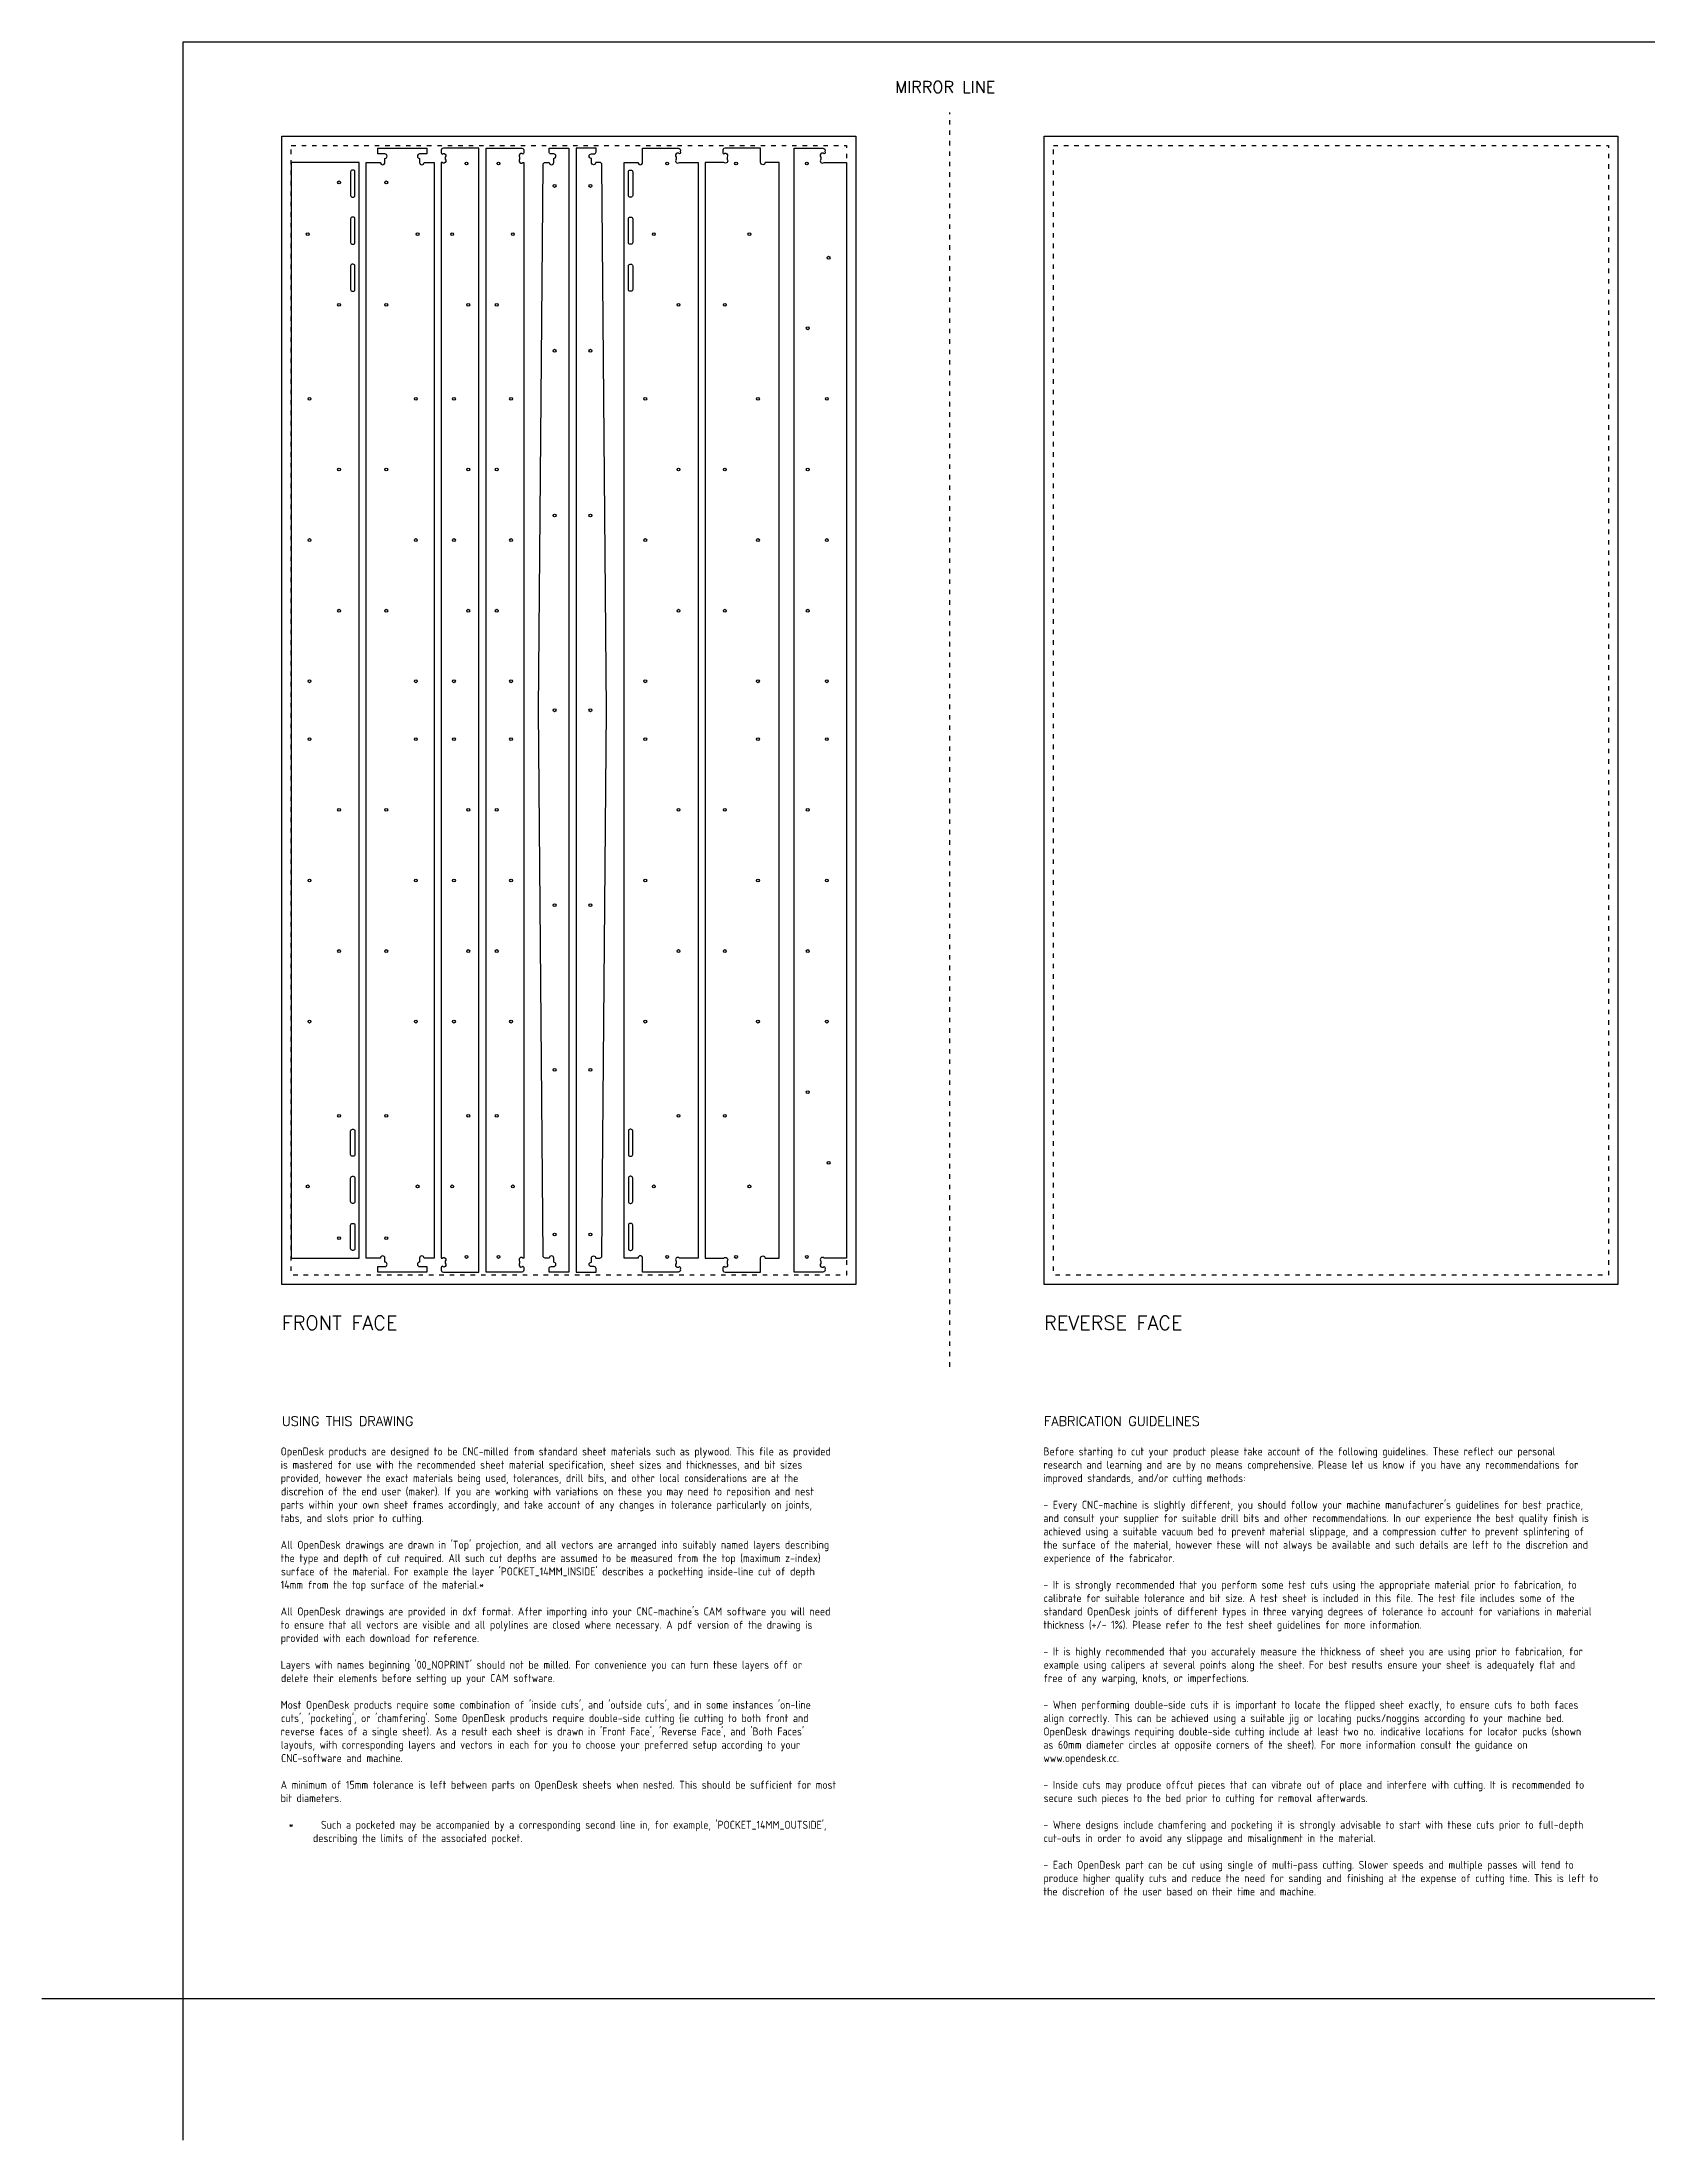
# Model space of a CAD drawing. Extents: x -300 to 5880, y -300 to 4158.
# Drawn here: x -300 to 3112, y -300 to 4158 of the extents above; entities that cross this region are included whole.
import ezdxf
from ezdxf.enums import TextEntityAlignment as Align

# ---------------------------------------------------------------- set-up
doc = ezdxf.new("R2010")
doc.units = 0
doc.linetypes.add('DGN_STYLE_5', pattern=[22.17944, 9.505474, -12.673965])
for name, color, linetype in [('00-NOPRINT_TEXT', 7, 'CONTINUOUS'), ('00_NOPRINT_TOLERANCE', 7, 'DGN_STYLE_5'), ('TOP-CUT-INSIDE_18MM', 1, 'CONTINUOUS'), ('TOP-CUT-OUTSIDE_18MM', 220, 'CONTINUOUS'), ('TOP-HOLE-6MM-DIAM_05MM', 220, 'CONTINUOUS'), ('TOP-HOLE-6MM-DIAM_14MM', 220, 'CONTINUOUS')]:
    doc.layers.add(name, color=color, linetype=linetype)
doc.layers.add('BOARD_$TH-NOMINAL', color=3, linetype='CONTINUOUS', lineweight=30)
doc.styles.add('OD-ISOCP-17', font='isocp.shx', dxfattribs={"height": 17})
doc.styles.add('OD-SIMPLEX-20', font='simplex.shx', dxfattribs={"height": 20})
doc.styles.add('OD-SIMPLEX-25', font='simplex.shx', dxfattribs={"height": 25})
doc.styles.add('OD-SIMPLEX-30', font='simplex.shx', dxfattribs={"height": 30})

msp = doc.modelspace()

# ---------------------------------------------------------------- linework, layer by layer
at = {"layer": '00-NOPRINT_TEXT', "flags": 128}
msp.add_lwpolyline([(0, 4158), (5880, 4158), (5880, 0), (0, 0)], close=True, dxfattribs=at)
msp.add_lwpolyline([(0, -300), (0, 0), (-300, 0)], dxfattribs=at)
at = {"layer": '00_NOPRINT_TOLERANCE'}
msp.add_line((1630, 1343.2), (1630, 4008), dxfattribs=at)
at = {"layer": '00_NOPRINT_TOLERANCE', "flags": 128}
for points in [[(210, 3958), (1430, 3958), (1430, 1518), (210, 1518)], [(230, 3938), (1410, 3938), (1410, 1538), (230, 1538)], [(1830, 3958), (3050, 3958), (3050, 1518), (1830, 1518)], [(1850, 3938), (3030, 3938), (3030, 1538), (1850, 1538)]]:
    msp.add_lwpolyline(points, close=True, dxfattribs=at)
at = {"layer": 'BOARD_$TH-NOMINAL', "flags": 128}
for points in [[(210, 3958), (1430, 3958), (1430, 1518), (210, 1518)], [(1830, 3958), (3050, 3958), (3050, 1518), (1830, 1518)]]:
    msp.add_lwpolyline(points, close=True, dxfattribs=at)
at = {"layer": 'TOP-CUT-INSIDE_18MM'}
for points in [[(365.2, 3882, 0.414214), (361.5, 3885.8), (359.9, 3885.8, 0.414214), (356.1, 3882), (356.1, 3832, 0.414214), (359.9, 3828.2), (361.5, 3828.2, 0.414214), (365.2, 3832)], [(946.7, 3882, -0.414214), (950.4, 3885.8), (952, 3885.8, -0.414214), (955.8, 3882), (955.8, 3832, -0.414214), (952, 3828.2), (950.4, 3828.2, -0.414214), (946.7, 3832)], [(365.2, 3782, 0.414214), (361.5, 3785.8), (359.9, 3785.8, 0.414214), (356.1, 3782), (356.1, 3732, 0.414214), (359.9, 3728.2), (361.5, 3728.2, 0.414214), (365.2, 3732)], [(946.7, 3782, -0.414214), (950.4, 3785.8), (952, 3785.8, -0.414214), (955.8, 3782), (955.8, 3732, -0.414214), (952, 3728.2), (950.4, 3728.2, -0.414214), (946.7, 3732)], [(365.2, 3682, 0.414214), (361.5, 3685.8), (359.9, 3685.8, 0.414214), (356.1, 3682), (356.1, 3632, 0.414214), (359.9, 3628.2), (361.5, 3628.2, 0.414214), (365.2, 3632)], [(946.7, 3682, -0.414214), (950.4, 3685.8), (952, 3685.8, -0.414214), (955.8, 3682), (955.8, 3632, -0.414214), (952, 3628.2), (950.4, 3628.2, -0.414214), (946.7, 3632)], [(365.2, 1794, -0.414214), (361.5, 1790.2), (359.9, 1790.2, -0.414214), (356.1, 1794), (356.1, 1844, -0.414214), (359.9, 1847.8), (361.5, 1847.8, -0.414214), (365.2, 1844)], [(946.7, 1794, 0.414214), (950.4, 1790.2), (952, 1790.2, 0.414214), (955.8, 1794), (955.8, 1844, 0.414214), (952, 1847.8), (950.4, 1847.8, 0.414214), (946.7, 1844)], [(365.2, 1694, -0.414214), (361.5, 1690.2), (359.9, 1690.2, -0.414214), (356.1, 1694), (356.1, 1744, -0.414214), (359.9, 1747.8), (361.5, 1747.8, -0.414214), (365.2, 1744)], [(946.7, 1694, 0.414214), (950.4, 1690.2), (952, 1690.2, 0.414214), (955.8, 1694), (955.8, 1744, 0.414214), (952, 1747.8), (950.4, 1747.8, 0.414214), (946.7, 1744)], [(365.2, 1594, -0.414214), (361.5, 1590.2), (359.9, 1590.2, -0.414214), (356.1, 1594), (356.1, 1644, -0.414214), (359.9, 1647.8), (361.5, 1647.8, -0.414214), (365.2, 1644)], [(946.7, 1594, 0.414214), (950.4, 1590.2), (952, 1590.2, 0.414214), (955.8, 1594), (955.8, 1644, 0.414214), (952, 1647.8), (950.4, 1647.8, 0.414214), (946.7, 1644)]]:
    msp.add_lwpolyline(points, format="xyb", close=True, dxfattribs=at)
at = {"layer": 'TOP-CUT-OUTSIDE_18MM'}
for points in [[(389.2, 3902), (419.4, 3902, 1), (428.9, 3902), (428.9, 3910.5, 1), (428.9, 3920), (413.8, 3920), (413.8, 3932), (517.9, 3932), (517.9, 3920), (502.8, 3920, 1), (502.8, 3910.5), (502.8, 3902, 1), (512.3, 3902), (533.4, 3902), (533.4, 1574), (512.3, 1574, 1), (502.8, 1574), (502.8, 1565.5, 1), (502.8, 1556), (517.9, 1556), (517.9, 1544), (413.8, 1544), (413.8, 1556), (428.9, 1556, 1), (428.9, 1565.5), (428.9, 1574, 1), (419.4, 1574), (389.2, 1574)], [(628.9, 1544), (628.9, 3932), (553.2, 3932, 0.522137), (548.7, 3925.6, 0.317786), (550.5, 3919.5, -1.029287), (557.4, 3913), (557.4, 3908.7, -1), (550.7, 3902), (548.4, 3902), (548.4, 1574), (550.7, 1574, -1), (557.4, 1567.3), (557.4, 1563, -1.029287), (550.5, 1556.5, 0.317786), (548.7, 1550.4, 0.522137), (553.2, 1544)], [(643.9, 1544), (643.9, 3932), (719.7, 3932, -0.522137), (724.1, 3925.6, -0.317786), (722.4, 3919.5, 1.029287), (715.4, 3913), (715.4, 3908.7, 1), (722.2, 3902), (724.4, 3902), (724.4, 1574), (722.2, 1574, 1), (715.4, 1567.3), (715.4, 1563, 1.029287), (722.4, 1556.5, -0.317786), (724.1, 1550.4, -0.522137), (719.7, 1544)], [(967.1, 1574), (937.7, 1574), (937.7, 3902), (967.1, 3902, 1), (976.7, 3902), (976.7, 3932), (1052.4, 3932, -0.522137), (1056.9, 3925.6, -0.343725), (1055.1, 3920, 1.029287), (1048.2, 3913.5), (1048.2, 3908.7, 1), (1054.9, 3902), (1094.7, 3902), (1094.7, 1574), (1054.9, 1574, 1), (1048.2, 1567.3), (1048.2, 1562.5, 1.029287), (1055.1, 1556, -0.343725), (1056.9, 1550.4, -0.522137), (1052.4, 1544), (976.7, 1544), (976.7, 1574, 1)], [(1237.2, 1574), (1266.7, 1574), (1266.7, 3902), (1237.2, 3902, -1), (1227.7, 3902), (1227.7, 3932), (1151.9, 3932, 0.522137), (1147.5, 3925.6, 0.343725), (1149.2, 3920, -1.029287), (1156.2, 3913.5), (1156.2, 3908.7, -1), (1149.4, 3902), (1109.7, 3902), (1109.7, 1574), (1149.4, 1574, -1), (1156.2, 1567.3), (1156.2, 1562.5, -1.029287), (1149.2, 1556, 0.343725), (1147.5, 1550.4, 0.522137), (1151.9, 1544), (1227.7, 1544), (1227.7, 1574, -1)], [(1299.2, 1544), (1299.2, 3932), (1359.9, 3932, -0.522137), (1364.4, 3925.6, -0.343725), (1362.6, 3920, 1.029287), (1355.7, 3913.5), (1355.7, 3908.7, 1), (1362.4, 3902), (1410, 3902), (1410, 1574), (1362.4, 1574, 1), (1355.7, 1567.3), (1355.7, 1562.5, 1.029287), (1362.6, 1556, -0.343725), (1364.4, 1550.4, -0.522137), (1359.9, 1544)]]:
    msp.add_lwpolyline(points, format="xyb", close=True, dxfattribs=at)
at = {"layer": 'TOP-CUT-OUTSIDE_18MM', "flags": 128}
for points in [[(820.3, 3932), (820.3, 1544), (777.8, 1544), (777.8, 1551.3, -0.414214), (782.3, 1555.8), (787.8, 1555.8, 1), (787.8, 1565.3), (787.8, 1574, 1), (778.3, 1574), (769.8, 1574, -0.409868), (765.3, 1578.4), (755.3, 2738), (765.3, 3897.6, -0.409868), (769.8, 3902), (778.3, 3902, 1), (787.8, 3902), (787.8, 3910.7, 1), (787.8, 3920.2), (782.3, 3920.2, -0.414214), (777.8, 3924.7), (777.8, 3932)], [(835.3, 3932), (835.3, 1544), (877.8, 1544), (877.8, 1551.3, 0.414214), (873.3, 1555.8), (867.8, 1555.8, -1), (867.8, 1565.3), (867.8, 1574, -1), (877.3, 1574), (885.8, 1574, 0.409868), (890.3, 1578.4), (900.3, 2738), (890.3, 3897.6, 0.409868), (885.8, 3902), (877.3, 3902, -1), (867.8, 3902), (867.8, 3910.7, -1), (867.8, 3920.2), (873.3, 3920.2, 0.414214), (877.8, 3924.7), (877.8, 3932)]]:
    msp.add_lwpolyline(points, format="xyb", close=True, dxfattribs=at)
at = {"layer": 'TOP-CUT-OUTSIDE_18MM'}
msp.add_lwpolyline([(374.2, 3902), (230, 3902), (230, 1574), (374.2, 1574)], close=True, dxfattribs=at)
at = {"layer": 'TOP-HOLE-6MM-DIAM_05MM'}
for centre in [(789.8, 3852), (865.8, 3852), (789.8, 3502), (865.8, 3502), (789.8, 3152), (865.8, 3152), (789.8, 2738), (865.8, 2738), (789.8, 2324), (865.8, 2324), (789.8, 1974), (865.8, 1974), (789.8, 1624), (865.8, 1624)]:
    msp.add_circle(centre, 3, dxfattribs=at)
at = {"layer": 'TOP-HOLE-6MM-DIAM_14MM'}
for centre in [(602.3, 3899.6), (670.6, 3899.6), (1029, 3899.6), (1175.3, 3899.6), (1325.8, 3899.6), (331.5, 3859.6), (431.9, 3859.6), (264.9, 3749.6), (498.5, 3749.6), (571.8, 3749.6), (701.1, 3749.6), (1000.7, 3749.6), (1203.7, 3749.6), (1372.1, 3699.6), (331.5, 3599.6), (431.9, 3599.6), (606.2, 3599.6), (666.6, 3599.6), (1052.9, 3599.6), (1151.4, 3599.6), (1327.7, 3549.6), (268.8, 3399.6), (494.6, 3399.6), (575.7, 3399.6), (697.1, 3399.6), (982.4, 3399.6), (1221.9, 3399.6), (1368.2, 3399.6), (331.5, 3249.6), (431.9, 3249.6), (606.2, 3249.6), (666.6, 3249.6), (1052.9, 3249.6), (1151.4, 3249.6), (1327.7, 3249.6), (268.8, 3099.6), (494.6, 3099.6), (575.7, 3099.6), (697.1, 3099.6), (982.4, 3099.6), (1221.9, 3099.6), (1368.2, 3099.6), (331.5, 2949.6), (431.9, 2949.6), (606.2, 2949.6), (666.6, 2949.6), (1052.9, 2949.6), (1151.4, 2949.6), (1327.7, 2949.6), (268.8, 2799.6), (494.6, 2799.6), (575.7, 2799.6), (697.1, 2799.6), (982.4, 2799.6), (1221.9, 2799.6), (1368.2, 2799.6), (268.8, 2676.4), (494.6, 2676.4), (575.7, 2676.4), (697.1, 2676.4), (982.4, 2676.4), (1221.9, 2676.4), (1368.2, 2676.4), (331.5, 2526.4), (431.9, 2526.4), (606.2, 2526.4), (666.6, 2526.4), (1052.9, 2526.4), (1151.4, 2526.4), (1327.7, 2526.4), (268.8, 2376.4), (494.6, 2376.4), (575.7, 2376.4), (697.1, 2376.4), (982.4, 2376.4), (1221.9, 2376.4), (1368.2, 2376.4), (331.5, 2226.4), (431.9, 2226.4), (606.2, 2226.4), (666.6, 2226.4), (1052.9, 2226.4), (1151.4, 2226.4), (1327.7, 2226.4), (268.8, 2076.4), (494.6, 2076.4), (575.7, 2076.4), (697.1, 2076.4), (982.4, 2076.4), (1221.9, 2076.4), (1368.2, 2076.4), (1327.7, 1926.4), (331.5, 1876.4), (431.9, 1876.4), (606.2, 1876.4), (666.6, 1876.4), (1052.9, 1876.4), (1151.4, 1876.4), (1372.1, 1776.4), (264.9, 1726.4), (498.5, 1726.4), (571.8, 1726.4), (701.1, 1726.4), (1000.7, 1726.4), (1203.7, 1726.4), (331.5, 1616.4), (431.9, 1616.4), (602.3, 1576.4), (670.6, 1576.4), (1029, 1576.4), (1175.3, 1576.4), (1325.8, 1576.4)]:
    msp.add_circle(centre, 3, dxfattribs=at)

# ---------------------------------------------------------------- texts
at = {"layer": '00-NOPRINT_TEXT', "style": 'OD-SIMPLEX-25'}
msp.add_text('MIRROR LINE', height=25, dxfattribs=at).set_placement((1513.3, 4049.9))
at = {"layer": '00-NOPRINT_TEXT', "color": 7}
for s, height, style, p in [('FRONT FACE', 30, 'OD-SIMPLEX-30', (210, 1451.3)), ('REVERSE FACE', 30, 'OD-SIMPLEX-30', (1830, 1451.3)), ('USING THIS DRAWING', 20, 'OD-SIMPLEX-20', (210, 1237.4)), ('FABRICATION GUIDELINES', 20, 'OD-SIMPLEX-20', (1830, 1237.4))]:
    msp.add_text(s, height=height, rotation=360, dxfattribs=dict(at, style=style)).set_placement(p, align=Align.TOP_LEFT)
at = {"layer": '00-NOPRINT_TEXT', "color": 7, "style": 'OD-ISOCP-17'}
for s, p in [('OpenDesk products are designed to be CNC-milled from standard sheet materials such as plywood. This file as provided', (207.4, 1154.7)), ('Before starting to cut your product please take account of the following guidelines. These reflect our personal', (1828.7, 1154.7)), ('is mastered for use with the recommended sheet material specification, sheet sizes and thicknesses, and bit sizes', (207.4, 1126.3)), ('provided, however the exact materials being used, tolerances, drill bits, and other local considerations are at the', (207.4, 1098)), ('research and learning and are by no means comprehensive. Please let us know if you have any recommendations for', (1828.7, 1126.3)), ('improved standards, and/or cutting methods:', (1828.7, 1098)), ('discretion of the end user (maker). If you are working with variations on these you may need to reposition and nest', (208.1, 1069.7)), ('tabs, and slots prior to cutting.', (207.4, 1013)), ('parts within your own sheet frames accordingly, and take account of any changes in tolerance particularly on joints,', (207.4, 1041.3)), ("- Every CNC-machine is slightly different, you should follow your machine manufacturer's guidelines for best practice,", (1828.7, 1041.3)), ('and consult your supplier for suitable drill bits and other recommendations. In our experience the best quality finish is', (1828.7, 1013)), ('achieved using a suitable vacuum bed to prevent material slippage, and a compression cutter to prevent splintering of', (1828.7, 984.7)), ('the type and depth of cut required. All such cut depths are assumed to be measured from the top (maximum z-index)', (207.4, 928)), ("All OpenDesk drawings are drawn in 'Top' projection, and all vectors are arranged into suitably named layers describing", (207.4, 956.3)), ('the surface of the material, however these will not always be available and such details are left to the discretion and', (1828.7, 956.3)), ('experience of the fabricator.', (1829.2, 928)), ("surface of the material. For example the layer 'POCKET_14MM_INSIDE' describes a pocketting inside-line cut of depth", (208, 899.7)), ('14mm from the top surface of the material.*', (207.4, 871.3)), ('- It is strongly recommended that you perform some test cuts using the appropriate material prior to fabrication, to', (1828.7, 871.3)), ('calibrate for suitable tolerance and bit size. A test sheet is included in this file. The test file includes some of the', (1829.3, 843)), ('to ensure that all vectors are visible and all polylines are closed where necessary. A pdf version of the drawing is', (207.4, 786.3)), ("All OpenDesk drawings are provided in dxf format. After importing into your CNC-machine's CAM software you will need", (207.4, 814.7)), ('thickness (+/- 1%%%). Please refer to the test sheet guidelines for more information.', (1828.7, 786.3)), ('standard OpenDesk joints of different types in three varying degrees of tolerance to account for variations in material', (1829.2, 814.7)), ('provided with each download for reference.', (207.4, 758)), ("Layers with names beginning '00_NOPRINT' should not be milled. For convenience you can turn these layers off or", (207.4, 701.3)), ('- It is highly recommended that you accurately measure the thickness of sheet you are using prior to fabrication, for', (1828.7, 729.7)), ('example using calipers at several points along the sheet. For best results ensure your sheet is adequately flat and', (1829.2, 701.3)), ('delete their elements before setting up your CAM software.', (208.1, 673)), ('free of any warping, knots, or imperfections.', (1828.7, 673)), ("Most OpenDesk products require some combination of 'inside cuts', and 'outside cuts', and in some instances 'on-line", (207.4, 616.3)), ('- When performing double-side cuts it is important to locate the flipped sheet exactly, to ensure cuts to both faces', (1828.7, 616.3)), ("reverse faces of a single sheet). As a result each sheet is drawn in 'Front Face', 'Reverse Face', and 'Both Faces'", (207.4, 559.7)), ("cuts', 'pocketing', or 'chamfering'. Some OpenDesk products require double-side cutting (ie cutting to both front and", (208.1, 588)), ('align correctly. This can be achieved using a suitable jig or locating pucks/noggins according to your machine bed.', (1828.7, 588)), ('layouts, with corresponding layers and vectors in each for you to choose your preferred setup according to your', (207.8, 531.3)), ('as 60mm diameter circles at opposite corners of the sheet). For more information consult the guidance on', (1828.7, 531.3)), ('OpenDesk drawings requiring double-side cutting include at least two no. indicative locations for locator pucks (shown', (1828.7, 559.7)), ('CNC-software and machine.', (208.2, 503)), ('www.opendesk.cc.', (1828.7, 503)), ('A minimum of 15mm tolerance is left between parts on OpenDesk sheets when nested. This should be sufficient for most', (207.4, 446.3)), ('- Inside cuts may produce offcut pieces that can vibrate out of place and interfere with cutting. It is recommended to', (1828.7, 446.3)), ('bit diameters.', (207.4, 418)), ('secure such pieces to the bed prior to cutting for removal afterwards.', (1829.2, 418)), ("*      Such a pocketed may be accompanied by a corresponding second line in, for example, 'POCKET_14MM_OUTSIDE',", (224.4, 361.3)), ('- Where designs include chamfering and pocketing it is strongly advisable to start with these cuts prior to full-depth', (1828.7, 361.3)), ('describing the limits of the associated pocket.', (276.1, 333)), ('cut-outs in order to avoid any slippage and misalignment in the material.', (1829.3, 333)), ('- Each OpenDesk part can be cut using single of multi-pass cutting. Slower speeds and multiple passes will tend to', (1828.7, 276.3)), ('the discretion of the user based on their time and machine.', (1828.7, 219.7)), ('produce higher quality cuts and reduce the need for sanding and finishing at the expense of cutting time. This is left to', (1828.7, 248))]:
    msp.add_text(s, height=17, rotation=360, dxfattribs=at).set_placement(p)

doc.saveas('drawing.dxf')
